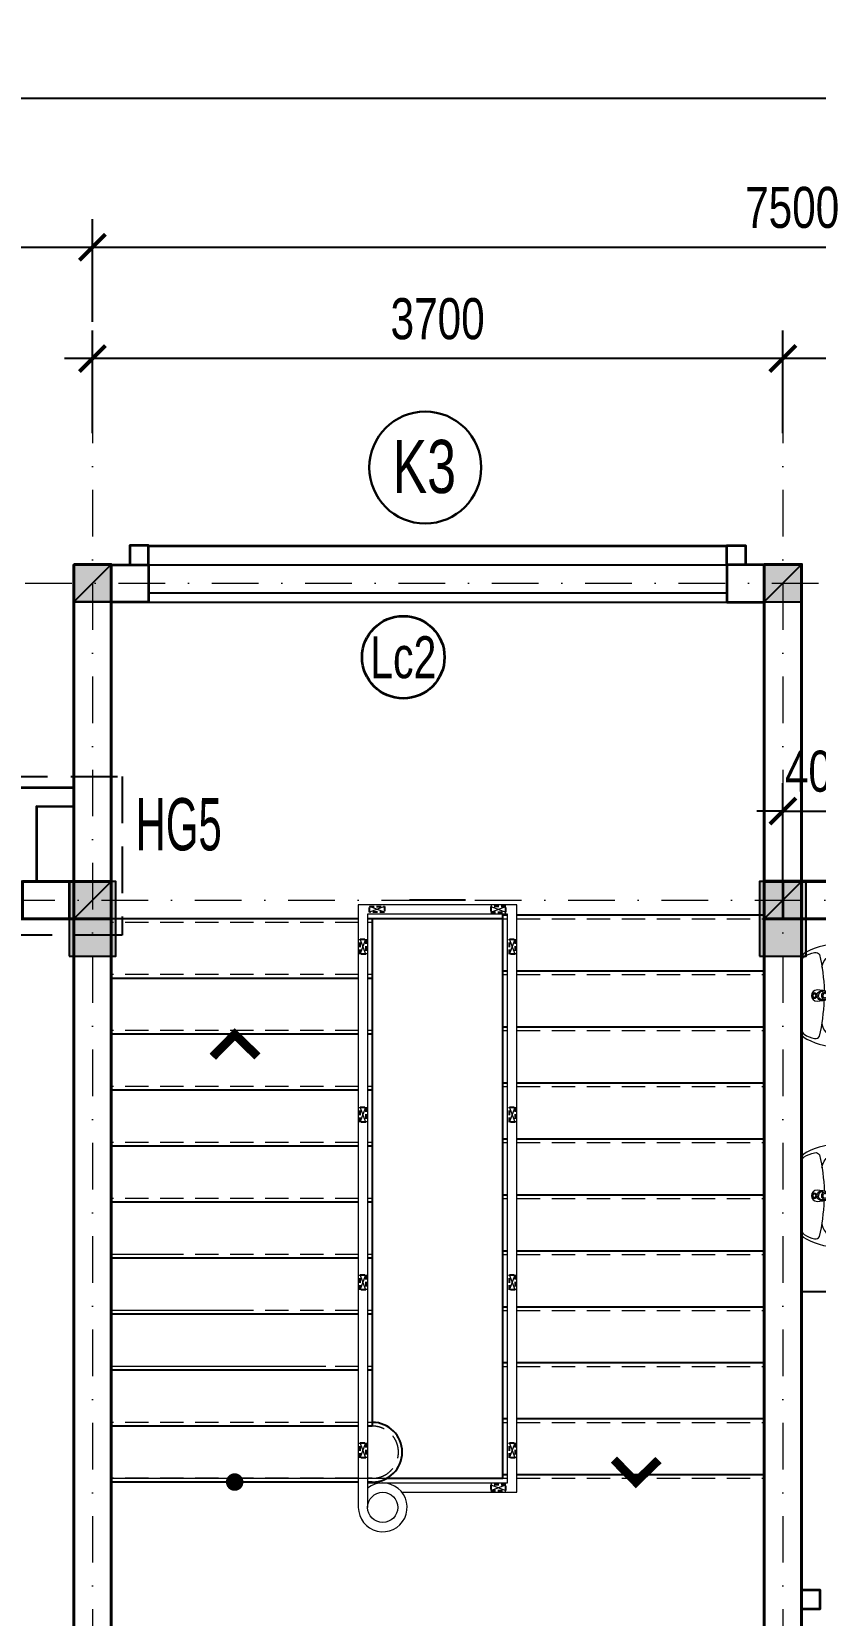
# Model space of a CAD drawing. Header units: millimetres. Extents: x -100655 to 42859, y -1392335 to 17856.
# Drawn here: x 29325 to 33524, y 9366 to 17856 of the extents above; entities that cross this region are included whole.
import ezdxf
from ezdxf.enums import TextEntityAlignment as Align

# ---------------------------------------------------------------- set-up
doc = ezdxf.new("R2010")
doc.units = ezdxf.units.MM
doc.header["$MEASUREMENT"] = 0
doc.linetypes.add('DASHDOT', pattern=[1, 0.5, -0.25, 0, -0.25])
doc.linetypes.add('HIDDEN', pattern=[0.375, 0.25, -0.125])
for name, color, linetype, lineweight in [('Chu thich-0.25', 21, 'Continuous', 35), ('Hatch Nhat-0.15', 8, 'Continuous', 9), ('Hatch-0.1', 8, 'Continuous', 13), ('kata_dim', 7, 'Continuous', 15), ('N THAY 0.25', 140, 'Continuous', 25), ('NET THAY', 7, 'Continuous', 20), ('S3', 2, 'Continuous', 25), ('S5', 1, 'Continuous', 35), ('Text-02', 7, 'Continuous', 25), ('Thiet-bi', 171, 'Continuous', 9), ('TRUC', 65, 'DASHDOT', 9), ('TUONG', 4, 'Continuous', 40), ('Vat lieu', 245, 'Continuous', 9)]:
    doc.layers.add(name, color=color, linetype=linetype, lineweight=lineweight)
for name, color, linetype in [('COT', 1, 'Continuous'), ('CUA-SO', 8, 'Continuous'), ('DIM', 7, 'Continuous'), ('hat', 7, 'Continuous'), ('NET MO', 254, 'Continuous'), ('Net-02', 8, 'Continuous'), ('NET03', 2, 'Continuous'), ('TBI', 3, 'Continuous')]:
    doc.layers.add(name, color=color, linetype=linetype)
doc.styles.add('CHU KT (APTIMA)', font='', dxfattribs={"width": 0.7})
doc.styles.add('HELVE-Re', font='')
doc.styles.add('VNI-HELVE', font='', dxfattribs={"height": 200})
doc.styles.add('VNI-Helve-Condense', font='', dxfattribs={"width": 0.9, "height": 220})
doc.styles.get('CHU KT (APTIMA)').set_extended_font_data('VNI-Aptima')
doc.styles.get('HELVE-Re').set_extended_font_data('VNI-Helve')
doc.styles.get('VNI-HELVE').set_extended_font_data('VNI-Helve-Condense')
doc.styles.get('VNI-Helve-Condense').set_extended_font_data('VNI-Helve-Condense')
doc.dimstyles.new('Copy of D100', dxfattribs={"dimscale": 0, "dimtxt": 220, "dimasz": 140, "dimexe": 150, "dimexo": 0, "dimgap": 100, "dimtad": 1, "dimdec": 0, "dimzin": 0, "dimdsep": 46, "dimtxsty": 'VNI-Helve-Condense', "dimblk": 'ARCHTICK', "dimcen": 0.09, "dimdle": 150, "dimclrd": 35, "dimclre": 35, "dimclrt": 2, "dimadec": 0, "dimazin": 0, "dimtfac": 1, "dimtdec": 0, "dimtix": 1, "dimtmove": 2, "dimatfit": 3, "dimldrblk": 'ARCHTICK', "dimfxl": 1, "dimtolj": 1, "dimtzin": 0, "dimarcsym": 1})

# ---------------------------------------------------------------- blocks, each defined once
blk = doc.blocks.new('cot')
at = {"layer": 'COT', "linetype": 'ByBlock'}
h = blk.add_hatch(color=256, dxfattribs=at)
h.dxf.hatch_style = 1
h.paths.add_polyline_path([(1677596.1, -854405.3), (1677396.1, -854405.3), (1677396.1, -854605.3), (1677596.1, -854605.3)])
blk.add_lwpolyline([(1677396.1, -854405.3), (1677596.1, -854405.3), (1677596.1, -854605.3), (1677396.1, -854605.3)], close=True, dxfattribs=at)
blk = doc.blocks.new('TF0995P')
at = {"layer": 'Vat lieu'}
for p, q in [((-0.039, -0.1831), (-0.0165, -0.1831)), ((0.0172, -0.1831), (0.0378, -0.1831))]:
    blk.add_line(p, q, dxfattribs=at)
blk.add_lwpolyline([(0, 0), (0.2108, 0), (0.2216, -0.0082, -0.132514), (0.2752, -0.1894, -0.220557), (0.1872, -0.3916, -0.106796), (0.081, -0.4514, -0.073183), (0, -0.464, -0.073183), (-0.081, -0.4514, -0.106796), (-0.1872, -0.3916, -0.220557), (-0.2752, -0.1894, -0.132514), (-0.2216, -0.0082), (-0.2108, 0)], format="xyb", close=True, dxfattribs=at)
for points in [[(-0.1917, -0.0036, 0.205194), (-0.208, -0.0145, 0.09486), (-0.2307, -0.0698, 0.321316), (-0.2189, -0.0961, 0.050737), (-0.0255, -0.1219, 13.255667)], [(-0.0117, -0.2073), (-0.0137, -0.1953, -0.090943), (-0.0157, -0.189), (-0.0217, -0.1474), (-0.0267, -0.1144), (-0.0298, -0.083, -0.413838), (0.0003, -0.0535, -0.413838), (0.0305, -0.083), (0.0273, -0.1144), (0.0223, -0.1474), (0.0163, -0.189, -0.090943), (0.0143, -0.1953), (0.0123, -0.2073, -0.482882)], [(0.0273, -0.1144, 0.462811), (0.0003, -0.0834, 0.462811), (-0.0267, -0.1144)], [(0.1917, -0.0036, -0.205194), (0.208, -0.0145, -0.09486), (0.2307, -0.0698, -0.321316), (0.2189, -0.0961, -0.050572), (0.0262, -0.1219, -13.255667)], [(-0.1522, -0.1095, 0.396389), (-0.2289, -0.2094, 0.390675), (0, -0.427, 1.709543)], [(-0.0217, -0.1124, -0.414214), (0.0003, -0.0914, -0.685598)], [(-0.0217, -0.1124), (-0.0117, -0.186, 0.389882), (0.0003, -0.196, 1.391857)], [(0.1522, -0.1095, -0.396389), (0.2289, -0.2094, -0.390675), (0, -0.427, -1.709543)], [(0.0223, -0.1124, 0.414214), (0.0003, -0.0914, 0.685598)], [(0.0223, -0.1124), (0.0123, -0.186, -0.389882), (0.0003, -0.196, -1.391857)], [(-0.0137, -0.1953, 0.245866), (0.0003, -0.205, 0.245866), (0.0143, -0.1953)], [(0.0123, -0.2073, -0.389882), (0.0003, -0.2173, -0.230616), (-0.009, -0.2133, -0.146126), (-0.0117, -0.2073)], [(0.0123, -0.2073), (0.0113, -0.2148, -0.409667), (0.0003, -0.2248, -0.409667), (-0.0107, -0.2148), (-0.0117, -0.2073)]]:
    blk.add_lwpolyline(points, format="xyb", dxfattribs=at)
for centre, radius in [((0.0003, -0.0689), 0.0143), ((0.0003, -0.0689), 0.0089), ((0.0003, -0.1254), 0.019), ((0.0003, -0.1254), 0.012)]:
    blk.add_circle(centre, radius, dxfattribs=at)
for radius, start, end in [(0.0329, 126.91451, 252.00147), (0.0227, 142.14028, 238.44165), (0.0329, 291.53377, 49.44942), (0.0227, 307.85846, 31.18985)]:
    blk.add_arc((-0.0006, -0.1831), radius, start, end, dxfattribs=at)
blk = doc.blocks.new('_ArchTick')
at = {"color": 0, "linetype": 'ByBlock', "const_width": 0.15}
blk.add_lwpolyline([(-0.5, -0.5), (0.5, 0.5)], dxfattribs=at)
blk = doc.blocks.new('*D102')
at = {"layer": 'DEFPOINTS', "color": 0, "ltscale": 200, "transparency": 16777216}
for p in [(33750, 13677.7), (33350, 13300), (33750, 13300)]:
    blk.add_point(p, dxfattribs=at)
at = {"layer": 'kata_dim', "color": 35, "lineweight": -2, "ltscale": 200, "transparency": 16777216}
for p, q in [((33350, 13300), (33350, 13827.7)), ((33750, 13300), (33750, 13827.7)), ((33350, 13677.7), (33210, 13677.7)), ((33350, 13677.7), (33750, 13677.7)), ((33750, 13677.7), (33890, 13677.7))]:
    blk.add_line(p, q, dxfattribs=at)
at = {"layer": 'kata_dim', "color": 35, "lineweight": -2, "ltscale": 200, "transparency": 16777216, "xscale": 140, "yscale": 140, "zscale": 140}
blk.add_blockref('_ArchTick', (33350, 13677.7), dxfattribs=at)
at = {"layer": 'kata_dim', "color": 35, "lineweight": -2, "ltscale": 200, "transparency": 16777216, "xscale": 140, "yscale": 140, "zscale": 140, "rotation": 180}
blk.add_blockref('_ArchTick', (33750, 13677.7), dxfattribs=at)
at = {"layer": 'kata_dim', "color": 2, "ltscale": 200, "transparency": 16777216, "insert": (33550, 13890.1), "char_height": 220, "attachment_point": 5, "style": 'VNI-Helve-Condense'}
blk.add_mtext('\\A1;400', dxfattribs=at)
blk = doc.blocks.new('KH-CUA')
at = {"layer": 'Chu thich-0.25'}
blk.add_circle((0, 0), 275, dxfattribs=at)
at = {"color": 7, "style": 'CHU KT (APTIMA)'}
blk.add_attdef('D2', text='', height=230, dxfattribs=at).set_placement((0, 0), align=Align.MIDDLE_CENTER)
blk = doc.blocks.new('cot1-2')
at = {"layer": 'COT', "ltscale": 2}
blk.add_hatch(color=256, dxfattribs=at).paths.add_polyline_path([(-1, -1), (1, -1), (1, 1), (-1, 1)])
blk.add_lwpolyline([(-1, -1), (1, -1), (1, 1), (-1, 1)], close=True, dxfattribs=at)
at = {"layer": 'COT', "ltscale": 2, "flags": 128}
blk.add_lwpolyline([(-1, -1), (1, 1)], dxfattribs=at)
blk = doc.blocks.new('*D130')
at = {"layer": 'DEFPOINTS', "color": 0, "ltscale": 200, "transparency": 16777216}
for p in [(-3950, 17499.1), (37150, 17499.1), (37150, 16700)]:
    blk.add_point(p, dxfattribs=at)
at = {"layer": 'kata_dim', "color": 35, "lineweight": -2, "ltscale": 200, "transparency": 16777216}
for p, q in [((-3950, 17499.1), (-3950, 17649.1)), ((37150, 17099.1), (37150, 17649.1)), ((-4100, 17499.1), (37300, 17499.1))]:
    blk.add_line(p, q, dxfattribs=at)
at = {"layer": 'kata_dim', "color": 35, "lineweight": -2, "ltscale": 200, "transparency": 16777216, "xscale": 140, "yscale": 140, "zscale": 140, "rotation": 180}
blk.add_blockref('_ArchTick', (-3950, 17499.1), dxfattribs=at)
at = {"layer": 'kata_dim', "color": 35, "lineweight": -2, "ltscale": 200, "transparency": 16777216, "xscale": 140, "yscale": 140, "zscale": 140}
blk.add_blockref('_ArchTick', (37150, 17499.1), dxfattribs=at)
at = {"layer": 'kata_dim', "color": 2, "ltscale": 200, "transparency": 16777216, "insert": (16600, 17711.4), "char_height": 220, "attachment_point": 5, "style": 'VNI-Helve-Condense'}
blk.add_mtext('\\A1;41100', dxfattribs=at)
blk = doc.blocks.new('*D131')
at = {"layer": 'DEFPOINTS', "color": 0, "ltscale": 200, "transparency": 16777216}
for p in [(29650, 16103.5), (29650, 15432.5), (33350, 15432.5)]:
    blk.add_point(p, dxfattribs=at)
at = {"layer": 'kata_dim', "color": 35, "lineweight": -2, "ltscale": 200, "transparency": 16777216}
for p, q in [((29650, 15703.5), (29650, 16253.5)), ((33350, 15703.5), (33350, 16253.5)), ((33500, 16103.5), (29500, 16103.5))]:
    blk.add_line(p, q, dxfattribs=at)
at = {"layer": 'kata_dim', "color": 35, "lineweight": -2, "ltscale": 200, "transparency": 16777216, "xscale": 140, "yscale": 140, "zscale": 140, "rotation": 180}
blk.add_blockref('_ArchTick', (29650, 16103.5), dxfattribs=at)
at = {"layer": 'kata_dim', "color": 35, "lineweight": -2, "ltscale": 200, "transparency": 16777216, "xscale": 140, "yscale": 140, "zscale": 140}
blk.add_blockref('_ArchTick', (33350, 16103.5), dxfattribs=at)
at = {"layer": 'kata_dim', "color": 2, "ltscale": 200, "transparency": 16777216, "insert": (31500, 16315.8), "char_height": 220, "attachment_point": 5, "style": 'VNI-Helve-Condense'}
blk.add_mtext('\\A1;3700', dxfattribs=at)
blk = doc.blocks.new('*D132')
at = {"layer": 'DEFPOINTS', "color": 0, "ltscale": 200, "transparency": 16777216}
for p in [(33350, 16103.5), (33350, 15432.5), (37150, 15432.5)]:
    blk.add_point(p, dxfattribs=at)
at = {"layer": 'kata_dim', "color": 35, "lineweight": -2, "ltscale": 200, "transparency": 16777216}
for p, q in [((33350, 15703.5), (33350, 16253.5)), ((37150, 15703.5), (37150, 16253.5)), ((37300, 16103.5), (33200, 16103.5))]:
    blk.add_line(p, q, dxfattribs=at)
at = {"layer": 'kata_dim', "color": 35, "lineweight": -2, "ltscale": 200, "transparency": 16777216, "xscale": 140, "yscale": 140, "zscale": 140, "rotation": 180}
blk.add_blockref('_ArchTick', (33350, 16103.5), dxfattribs=at)
at = {"layer": 'kata_dim', "color": 35, "lineweight": -2, "ltscale": 200, "transparency": 16777216, "xscale": 140, "yscale": 140, "zscale": 140}
blk.add_blockref('_ArchTick', (37150, 16103.5), dxfattribs=at)
at = {"layer": 'kata_dim', "color": 2, "ltscale": 200, "transparency": 16777216, "insert": (35250, 16315.8), "char_height": 220, "attachment_point": 5, "style": 'VNI-Helve-Condense'}
blk.add_mtext('\\A1;3800', dxfattribs=at)
blk = doc.blocks.new('*D135')
at = {"layer": 'DEFPOINTS', "color": 0, "ltscale": 200, "transparency": 16777216}
for p in [(37150, 16700), (29650, 15855), (37150, 15855)]:
    blk.add_point(p, dxfattribs=at)
at = {"layer": 'kata_dim', "color": 35, "lineweight": -2, "ltscale": 200, "transparency": 16777216}
for p, q in [((29650, 16300), (29650, 16850)), ((37150, 16300), (37150, 16850)), ((29500, 16700), (37300, 16700))]:
    blk.add_line(p, q, dxfattribs=at)
at = {"layer": 'kata_dim', "color": 35, "lineweight": -2, "ltscale": 200, "transparency": 16777216, "xscale": 140, "yscale": 140, "zscale": 140, "rotation": 180}
blk.add_blockref('_ArchTick', (29650, 16700), dxfattribs=at)
at = {"layer": 'kata_dim', "color": 35, "lineweight": -2, "ltscale": 200, "transparency": 16777216, "xscale": 140, "yscale": 140, "zscale": 140}
blk.add_blockref('_ArchTick', (37150, 16700), dxfattribs=at)
at = {"layer": 'kata_dim', "color": 2, "ltscale": 200, "transparency": 16777216, "insert": (33400, 16912.4), "char_height": 220, "attachment_point": 5, "style": 'VNI-Helve-Condense'}
blk.add_mtext('\\A1;7500', dxfattribs=at)
blk = doc.blocks.new('*D136')
at = {"layer": 'DEFPOINTS', "color": 0, "ltscale": 200, "transparency": 16777216}
for p in [(29650, 16700), (22450, 15855), (29650, 15855)]:
    blk.add_point(p, dxfattribs=at)
at = {"layer": 'kata_dim', "color": 35, "lineweight": -2, "ltscale": 200, "transparency": 16777216}
for p, q in [((22450, 16300), (22450, 16850)), ((29650, 16300), (29650, 16850)), ((22300, 16700), (29800, 16700))]:
    blk.add_line(p, q, dxfattribs=at)
at = {"layer": 'kata_dim', "color": 35, "lineweight": -2, "ltscale": 200, "transparency": 16777216, "xscale": 140, "yscale": 140, "zscale": 140, "rotation": 180}
blk.add_blockref('_ArchTick', (22450, 16700), dxfattribs=at)
at = {"layer": 'kata_dim', "color": 35, "lineweight": -2, "ltscale": 200, "transparency": 16777216, "xscale": 140, "yscale": 140, "zscale": 140}
blk.add_blockref('_ArchTick', (29650, 16700), dxfattribs=at)
at = {"layer": 'kata_dim', "color": 2, "ltscale": 200, "transparency": 16777216, "insert": (26050, 16912.4), "char_height": 220, "attachment_point": 5, "style": 'VNI-Helve-Condense'}
blk.add_mtext('\\A1;7200', dxfattribs=at)

msp = doc.modelspace()

# ---------------------------------------------------------------- hatches: boundary and pattern name
at = {"layer": 'hat', "ltscale": 200}
h = msp.add_hatch(color=256, dxfattribs=at)
h.dxf.hatch_style = 1
h.paths.add_polyline_path([(29550, 13300.9), (29750, 13300.9), (29750, 13100.9), (29550, 13100.9)])
h = msp.add_hatch(color=256, dxfattribs=at)
h.dxf.hatch_style = 1
h.paths.add_polyline_path([(29750, 13300.9), (29550, 13300.9), (29550, 13100.9), (29750, 13100.9)])
h = msp.add_hatch(color=256, dxfattribs=at)
h.dxf.hatch_style = 1
h.paths.add_polyline_path([(33250, 13302.6), (33450, 13302.6), (33450, 13102.6), (33250, 13102.6)])
h = msp.add_hatch(color=256, dxfattribs=at)
h.dxf.hatch_style = 1
h.paths.add_polyline_path([(33250, 13300.9), (33450, 13300.9), (33450, 13100.9), (33250, 13100.9)])
at = {"layer": 'Hatch Nhat-0.15'}
h = msp.add_hatch(color=256, dxfattribs=at)
h.dxf.hatch_style = 1
h.paths.add_polyline_path([(29625, 12900.1), (29525, 12900.1), (29525, 13200), (29625, 13200)])
h.paths.add_polyline_path([(29775, 12900.1), (29625, 12900.1), (29625, 13200), (29775, 13200)])
h.paths.add_polyline_path([(29775, 13200), (29625, 13200), (29625, 13300.1), (29775, 13300.1)])
h.paths.add_polyline_path([(29625, 13200), (29525, 13200), (29525, 13300.1), (29625, 13300.1)])
h = msp.add_hatch(color=256, dxfattribs=at)
h.dxf.hatch_style = 1
h.paths.add_polyline_path([(33325, 12900.1), (33225, 12900.1), (33225, 13200), (33325, 13200)])
h.paths.add_polyline_path([(33475, 12900.1), (33325, 12900.1), (33325, 13200), (33475, 13200)])
h.paths.add_polyline_path([(33475, 13200), (33325, 13200), (33325, 13300.1), (33475, 13300.1)])
h.paths.add_polyline_path([(33325, 13200), (33225, 13200), (33225, 13300.1), (33325, 13300.1)])

# ---------------------------------------------------------------- linework, layer by layer
at = {"layer": 'Chu thich-0.25'}
for points in [[(30412.8, 12480.9, 0, 0, 0), (30412.8, 13380.9, 0, 0, 0), (32562.4, 13380.9, 0, 0, 0), (32562.4, 10080.9, 46.9, 46.9, 0), (32683.8, 10199.1, 46.9, 46.9, 0), (32562.4, 10080.9, 46.9, 46.9, 0), (32444.5, 10201.2, 0, 0, 0)], [(30412.4, 10083.9, 0, 0, 0), (30412.8, 12480.9, 46.9, 46.9, 0), (30534.2, 12362.7, 46.9, 46.9, 0), (30412.8, 12480.9, 46.9, 46.9, 0), (30294.9, 12360.6, 0, 0, 0)]]:
    msp.add_lwpolyline(points, format="xyseb", dxfattribs=at)
at = {"layer": 'CUA-SO', "linetype": 'ByBlock'}
msp.add_line((31650, 13200), (31350, 13200), dxfattribs=at)
at = {"layer": 'DIM', "const_width": 46.9, "flags": 128}
msp.add_lwpolyline([(30388.9, 10080.9, 1), (30435.8, 10080.9, 1)], format="xyb", close=True, dxfattribs=at)
at = {"layer": 'Hatch Nhat-0.15', "linetype": 'HIDDEN', "ltscale": 500}
for p, q in [((31075, 13080.9), (29750, 13080.9)), ((31150, 13080.9), (31125, 13080.9)), ((31850, 13100.9), (31875, 13100.9)), ((31925, 13100.9), (33250, 13100.9)), ((31075, 12800.9), (29750, 12800.9)), ((31150, 12800.9), (31125, 12800.9)), ((31850, 12800.9), (31875, 12800.9)), ((31925, 12800.9), (33250, 12800.9)), ((31075, 12500.9), (29750, 12500.9)), ((31150, 12500.9), (31125, 12500.9)), ((31850, 12500.9), (31875, 12500.9)), ((31925, 12500.9), (33250, 12500.9)), ((31075, 12200.9), (29750, 12200.9)), ((31150, 12200.9), (31125, 12200.9)), ((31850, 12200.9), (31875, 12200.9)), ((31925, 12200.9), (33250, 12200.9)), ((31075, 11900.9), (29750, 11900.9)), ((31150, 11900.9), (31125, 11900.9)), ((31850, 11900.9), (31875, 11900.9)), ((31925, 11900.9), (33250, 11900.9)), ((31075, 11600.9), (29750, 11600.9)), ((31150, 11600.9), (31125, 11600.9)), ((31850, 11600.9), (31875, 11600.9)), ((31925, 11600.9), (33250, 11600.9)), ((31075, 11300.9), (29750, 11300.9)), ((31150, 11300.9), (31125, 11300.9)), ((31850, 11300.9), (31875, 11300.9)), ((31925, 11300.9), (33250, 11300.9)), ((31075, 11000.9), (29750, 11000.9)), ((31150, 11000.9), (31125, 11000.9)), ((31850, 11000.9), (31875, 11000.9)), ((31925, 11000.9), (33250, 11000.9)), ((31075, 10700.9), (29750, 10700.9)), ((31150, 10700.9), (31125, 10700.9)), ((31850, 10700.9), (31875, 10700.9)), ((31925, 10700.9), (33250, 10700.9)), ((31075, 10400.9), (29750, 10400.9)), ((31150, 10400.9), (31125, 10400.9)), ((31850, 10400.9), (31875, 10400.9)), ((31925, 10400.9), (33250, 10400.9)), ((31075, 10100.9), (29750, 10100.9)), ((31150, 10100.9), (31125, 10100.9)), ((31850, 10100.9), (31875, 10100.9)), ((31925, 10100.9), (33250, 10100.9))]:
    msp.add_line(p, q, dxfattribs=at)
msp.add_arc((31150, 10240.9), 140, 270, 90, dxfattribs=at)
at = {"layer": 'Hatch-0.1', "linetype": 'Continuous'}
for p, q in [((31215, 13165.9), (31135, 13135.9)), ((31215, 13135.9, 1.5), (31135, 13165.9, 1.5)), ((31785, 13165.9), (31865, 13135.9)), ((31785, 13135.9, 1.5), (31865, 13165.9, 1.5)), ((31115, 12910.9, -1.5), (31085, 12990.9, -1.5)), ((31085, 12910.9), (31115, 12990.9)), ((31915, 12910.9, -1.5), (31885, 12990.9, -1.5)), ((31885, 12910.9), (31915, 12990.9)), ((31115, 12010.9, -1.5), (31085, 12090.9, -1.5)), ((31085, 12010.9), (31115, 12090.9)), ((31915, 12010.9, -1.5), (31885, 12090.9, -1.5)), ((31885, 12010.9), (31915, 12090.9)), ((31115, 11110.9, -1.5), (31085, 11190.9, -1.5)), ((31085, 11110.9), (31115, 11190.9)), ((31915, 11110.9, -1.5), (31885, 11190.9, -1.5)), ((31885, 11110.9), (31915, 11190.9)), ((31115, 10210.9, -1.5), (31085, 10290.9, -1.5)), ((31085, 10210.9), (31115, 10290.9)), ((31915, 10210.9, -1.5), (31885, 10290.9, -1.5)), ((31885, 10210.9), (31915, 10290.9)), ((31785, 10065.9), (31865, 10035.9)), ((31785, 10035.9, 1.5), (31865, 10065.9, 1.5))]:
    msp.add_line(p, q, dxfattribs=at)
at = {"layer": 'N THAY 0.25', "linetype": 'Continuous'}
for p, q in [((31075, 13100.9), (29750, 13100.9)), ((31150, 13100.9), (31125, 13100.9)), ((31850, 13100.9), (31850, 13120.9)), ((31850, 13120.9), (31875, 13120.9)), ((31925, 13120.9), (33250, 13120.9)), ((31850, 12820.9), (31875, 12820.9)), ((31925, 12820.9), (33250, 12820.9)), ((31075, 12780.9), (29750, 12780.9)), ((31150, 12780.9), (31125, 12780.9)), ((31075, 12480.9), (29750, 12480.9)), ((31150, 12480.9), (31125, 12480.9)), ((31850, 12520.9), (31875, 12520.9)), ((31925, 12520.9), (33250, 12520.9)), ((31075, 12180.9), (29750, 12180.9)), ((31150, 12180.9), (31125, 12180.9)), ((31850, 12220.9), (31875, 12220.9)), ((31925, 12220.9), (33250, 12220.9)), ((31850, 11920.9), (31875, 11920.9)), ((31925, 11920.9), (33250, 11920.9)), ((31075, 11880.9), (29750, 11880.9)), ((31150, 11880.9), (31125, 11880.9)), ((31075, 11580.9), (29750, 11580.9)), ((31150, 11580.9), (31125, 11580.9)), ((31850, 11620.9), (31875, 11620.9)), ((31925, 11620.9), (33250, 11620.9)), ((31850, 11320.9), (31875, 11320.9)), ((31925, 11320.9), (33250, 11320.9)), ((31075, 11280.9), (29750, 11280.9)), ((31150, 11280.9), (31125, 11280.9)), ((31075, 10980.9), (29750, 10980.9)), ((31150, 10980.9), (31125, 10980.9)), ((31850, 11020.9), (31875, 11020.9)), ((31925, 11020.9), (33250, 11020.9)), ((31850, 10720.9), (31875, 10720.9)), ((31925, 10720.9), (33250, 10720.9)), ((31075, 10680.9), (29750, 10680.9)), ((31150, 10680.9), (31125, 10680.9)), ((31075, 10380.9), (29750, 10380.9)), ((31150, 10380.9), (31125, 10380.9)), ((31850, 10420.9), (31875, 10420.9)), ((31925, 10420.9), (33250, 10420.9)), ((31850, 10120.9), (31875, 10120.9)), ((31925, 10120.9), (33250, 10120.9)), ((31075, 10080.9), (29750, 10080.9)), ((31150, 10080.9), (31125, 10080.9))]:
    msp.add_line(p, q, dxfattribs=at)
msp.add_lwpolyline([(31224.8, 10100.9), (31850, 10100.9), (31850, 13100.9), (31150, 13100.9), (31150, 10380.9)], dxfattribs=at)
msp.add_arc((31150, 10240.9), 160, 270, 90, dxfattribs=at)
at = {"layer": 'NET MO', "linetype": 'HIDDEN', "ltscale": 100}
for points in [[(31215, 13135.9), (31135, 13135.9), (31135, 13165.9), (31215, 13165.9)], [(31785, 13135.9), (31865, 13135.9), (31865, 13165.9), (31785, 13165.9)], [(31785, 10035.9), (31865, 10035.9), (31865, 10065.9), (31785, 10065.9)]]:
    msp.add_lwpolyline(points, close=True, dxfattribs=at)
at = {"layer": 'NET MO', "linetype": 'HIDDEN', "ltscale": 100, "elevation": -1.5}
for points in [[(31085, 12910.9), (31085, 12990.9), (31115, 12990.9), (31115, 12910.9)], [(31885, 12910.9), (31885, 12990.9), (31915, 12990.9), (31915, 12910.9)], [(31085, 12010.9), (31085, 12090.9), (31115, 12090.9), (31115, 12010.9)], [(31885, 12010.9), (31885, 12090.9), (31915, 12090.9), (31915, 12010.9)], [(31085, 11110.9), (31085, 11190.9), (31115, 11190.9), (31115, 11110.9)], [(31885, 11110.9), (31885, 11190.9), (31915, 11190.9), (31915, 11110.9)], [(31085, 10210.9), (31085, 10290.9), (31115, 10290.9), (31115, 10210.9)], [(31885, 10210.9), (31885, 10290.9), (31915, 10290.9), (31915, 10210.9)]]:
    msp.add_lwpolyline(points, close=True, dxfattribs=at)
at = {"layer": 'NET THAY'}
for p, q in [((30053.8, 11300), (29750, 11300)), ((30477.7, 11000), (29750, 11000)), ((30901.6, 10700), (29750, 10700)), ((31300, 10100), (29750, 10100))]:
    msp.add_line(p, q, dxfattribs=at)
at = {"layer": 'NET THAY', "color": 26, "lineweight": 30}
msp.add_circle((31433.6, 15519.3), 299.9, dxfattribs=at)
at = {"layer": 'Net-02'}
for p, q in [((29950, 15000.9), (29950, 15100.9)), ((29950, 15100.9), (33050, 15100.9)), ((29950, 14998.3), (29950, 15098.3)), ((29950, 15098.3), (33050, 15098.3)), ((33050, 15000.9), (33050, 15100.9)), ((33050, 14998.3), (33050, 15098.3)), ((29950, 14998.3), (33050, 14998.3)), ((29950, 14848.3), (33050, 14848.3)), ((29950, 14798.3), (33050, 14798.3))]:
    msp.add_line(p, q, dxfattribs=at)
msp.add_lwpolyline([(33450, 11102.6), (34060, 11102.6), (34060, 13102.6)], dxfattribs=at)
at = {"layer": 'NET03', "linetype": 'HIDDEN', "ltscale": 1000}
msp.add_lwpolyline([(29159.3, 13863.2), (29809.3, 13863.2), (29809.3, 13013.2), (29159.3, 13013.2)], close=True, dxfattribs=at)
at = {"layer": 'S3'}
for points in [[(29525, 12900.1), (29775, 12900.1), (29775, 13300.1), (29525, 13300.1)], [(33225, 12900.1), (33475, 12900.1), (33475, 13300.1), (33225, 13300.1)]]:
    msp.add_lwpolyline(points, close=True, dxfattribs=at)
at = {"layer": 'S5', "ltscale": 200}
for p, q in [((29550, 14800), (29550, 13801.7)), ((29750, 14800), (29750, 7900.9)), ((33250, 14800), (33250, 7900.9)), ((33450, 14800), (33450, 7900.9)), ((29550, 13700), (29550, 7900.9))]:
    msp.add_line(p, q, dxfattribs=at)
for points in [[(29950, 15000.9), (29950, 15100.9), (29850, 15100.9), (29850, 15000.9)], [(33050, 15000.9), (33050, 15100.9), (33150, 15100.9), (33150, 15000.9)], [(29750, 14998.3), (29950, 14998.3), (29950, 14798.3), (29750, 14798.3)], [(33250, 14998.3), (33050, 14998.3), (33050, 14798.3), (33250, 14798.3)], [(29550, 13801.7), (29250, 13801.7), (29250, 13300.9)], [(29550, 13700), (29350, 13701.7), (29350, 13300.9), (29550, 13300.9), (29550, 13701.7)], [(33750, 13302.6), (33350, 13302.6), (33350, 13102.6), (33750, 13102.6), (33750, 13302.6)], [(33450, 9401.7), (33550, 9401.7), (33550, 9501.7), (33450, 9501.7)]]:
    msp.add_lwpolyline(points, dxfattribs=at)
for points in [[(28937.5, 13299.6), (29525, 13299.6), (29525, 13099.1), (28937.5, 13099.1)], [(29750, 13300.9), (29550, 13300.9), (29550, 13100.9), (29750, 13100.9)], [(29550, 13300.9), (29750, 13300.9), (29750, 13100.9), (29550, 13100.9)], [(33450, 13302.6), (33250, 13302.6), (33250, 13102.6), (33450, 13102.6)], [(33450, 13300.9), (33250, 13300.9), (33250, 13100.9), (33450, 13100.9)]]:
    msp.add_lwpolyline(points, close=True, dxfattribs=at)
at = {"layer": 'Thiet-bi', "linetype": 'Continuous'}
for p, q in [((31075, 13175.9), (31075, 9945.1)), ((31925, 13175.9), (31075, 13175.9)), ((31925, 10025.9), (31925, 13175.9)), ((31125, 13125.9), (31125, 9945.1)), ((31875, 13125.9), (31125, 13125.9)), ((31875, 10075.9), (31875, 13125.9)), ((31125, 10075.9), (31875, 10075.9)), ((31308.6, 10025.9), (31925, 10025.9))]:
    msp.add_line(p, q, dxfattribs=at)
msp.add_circle((31205.8, 9945.1), 80.8, dxfattribs=at)
msp.add_arc((31205.8, 9945.1), 130.8, 179.99992, 128.14486, dxfattribs=at)
at = {"layer": 'TRUC', "ltscale": 500}
for p, q in [((29650, 15900), (29650, -1300)), ((33350, 15900), (33350, -1300)), ((-5717.4, 14900), (35250, 14900)), ((-5808, 13200), (35159.4, 13200))]:
    msp.add_line(p, q, dxfattribs=at)
at = {"layer": 'TUONG', "ltscale": 2}
for points in [[(29550, 15000), (29750, 15000), (29750, 13100), (29550, 13100)], [(33250, 15000), (33450, 15000), (33450, 13100), (33250, 13100)], [(29275, 13100), (29750, 13100), (29750, 13300), (29275, 13300)], [(29550, 13300), (29750, 13300), (29750, 7700), (29550, 7700)], [(33250, 13300), (33450, 13300), (33450, 7700), (33250, 7700)], [(34100, 13300), (33250, 13300), (33250, 13100), (34100, 13100)]]:
    msp.add_lwpolyline(points, close=True, dxfattribs=at)

# ---------------------------------------------------------------- block references
at = {"xscale": -1000, "yscale": 1000, "zscale": 1000, "rotation": 90}
for p in [(33450, 12689.1), (33450, 11615.6)]:
    msp.add_blockref('TF0995P', p, dxfattribs=at)
at = {"layer": 'COT', "xscale": 100, "yscale": 100, "zscale": 100}
for p in [(29650, 14900), (33350, 14900), (29650, 13200), (33350, 13200)]:
    msp.add_blockref('cot1-2', p, dxfattribs=at)
at = {"layer": 'COT'}
msp.add_blockref('cot', (-1647846.1, 869404.5), dxfattribs=at)
at = {"layer": 'COT', "xscale": -1}
msp.add_blockref('cot', (1710846.1, 869404.5), dxfattribs=at)
at = {"layer": 'Text-02', "color": 3}
ref = msp.add_blockref('KH-CUA', (31315.9, 14502.4), dxfattribs=dict(at, xscale=0.8035714286670554, yscale=0.8035714286670554, zscale=0.8035714286670554))
ref.add_attrib('D1', 'Lc2', dxfattribs={"layer": '0', "height": 225, "style": 'HELVE-Re', "width": 0.7}).set_placement((31315.9, 14502.4), align=Align.MIDDLE_CENTER)

# ---------------------------------------------------------------- texts
at = {"layer": 'Chu thich-0.25', "color": 7, "style": 'CHU KT (APTIMA)', "width": 0.6}
msp.add_text('HG5', height=280, dxfattribs=at).set_placement((29881.2, 13466.9))
at = {"layer": 'TBI', "color": 0, "linetype": 'ByBlock', "ltscale": 2, "style": 'VNI-HELVE', "width": 0.85}
msp.add_text('K3', height=285, dxfattribs=at).set_placement((31259.1, 15382.4))

# ---------------------------------------------------------------- dimensions: what is measured, and where the dimension line sits
at = {"layer": 'kata_dim', "ltscale": 200}
for base, p1, p2, picture, middle in [((37150, 17499.1), (-3950, 17499.1), (37150, 16700), '*D130', (16600, 17711.4)), ((29650, 16700), (22450, 15855), (29650, 15855), '*D136', (26050, 16912.4)), ((37150, 16700), (29650, 15855), (37150, 15855), '*D135', (33400, 16912.4)), ((33750, 13677.7), (33350, 13300), (33750, 13300), '*D102', (33550, 13890.1))]:
    dim = msp.add_linear_dim(base=base, p1=p1, p2=p2, dimstyle='Copy of D100', override={"dimscale": 1, "dimfxl": 400, "dimfxlon": 1}, dxfattribs=at)
    dim.commit()
    dim.dimension.update_dxf_attribs({"geometry": picture, "text_midpoint": middle})
for base, p1, p2, picture, middle in [((29650, 16103.5), (33350, 15432.5), (29650, 15432.5), '*D131', (31500, 16315.8)), ((33350, 16103.5), (37150, 15432.5), (33350, 15432.5), '*D132', (35250, 16315.8))]:
    dim = msp.add_linear_dim(base=base, p1=p1, p2=p2, angle=180, dimstyle='Copy of D100', override={"dimscale": 1, "dimfxl": 400, "dimfxlon": 1}, dxfattribs=at)
    dim.commit()
    dim.dimension.update_dxf_attribs({"geometry": picture, "text_midpoint": middle})

doc.saveas('drawing.dxf')
